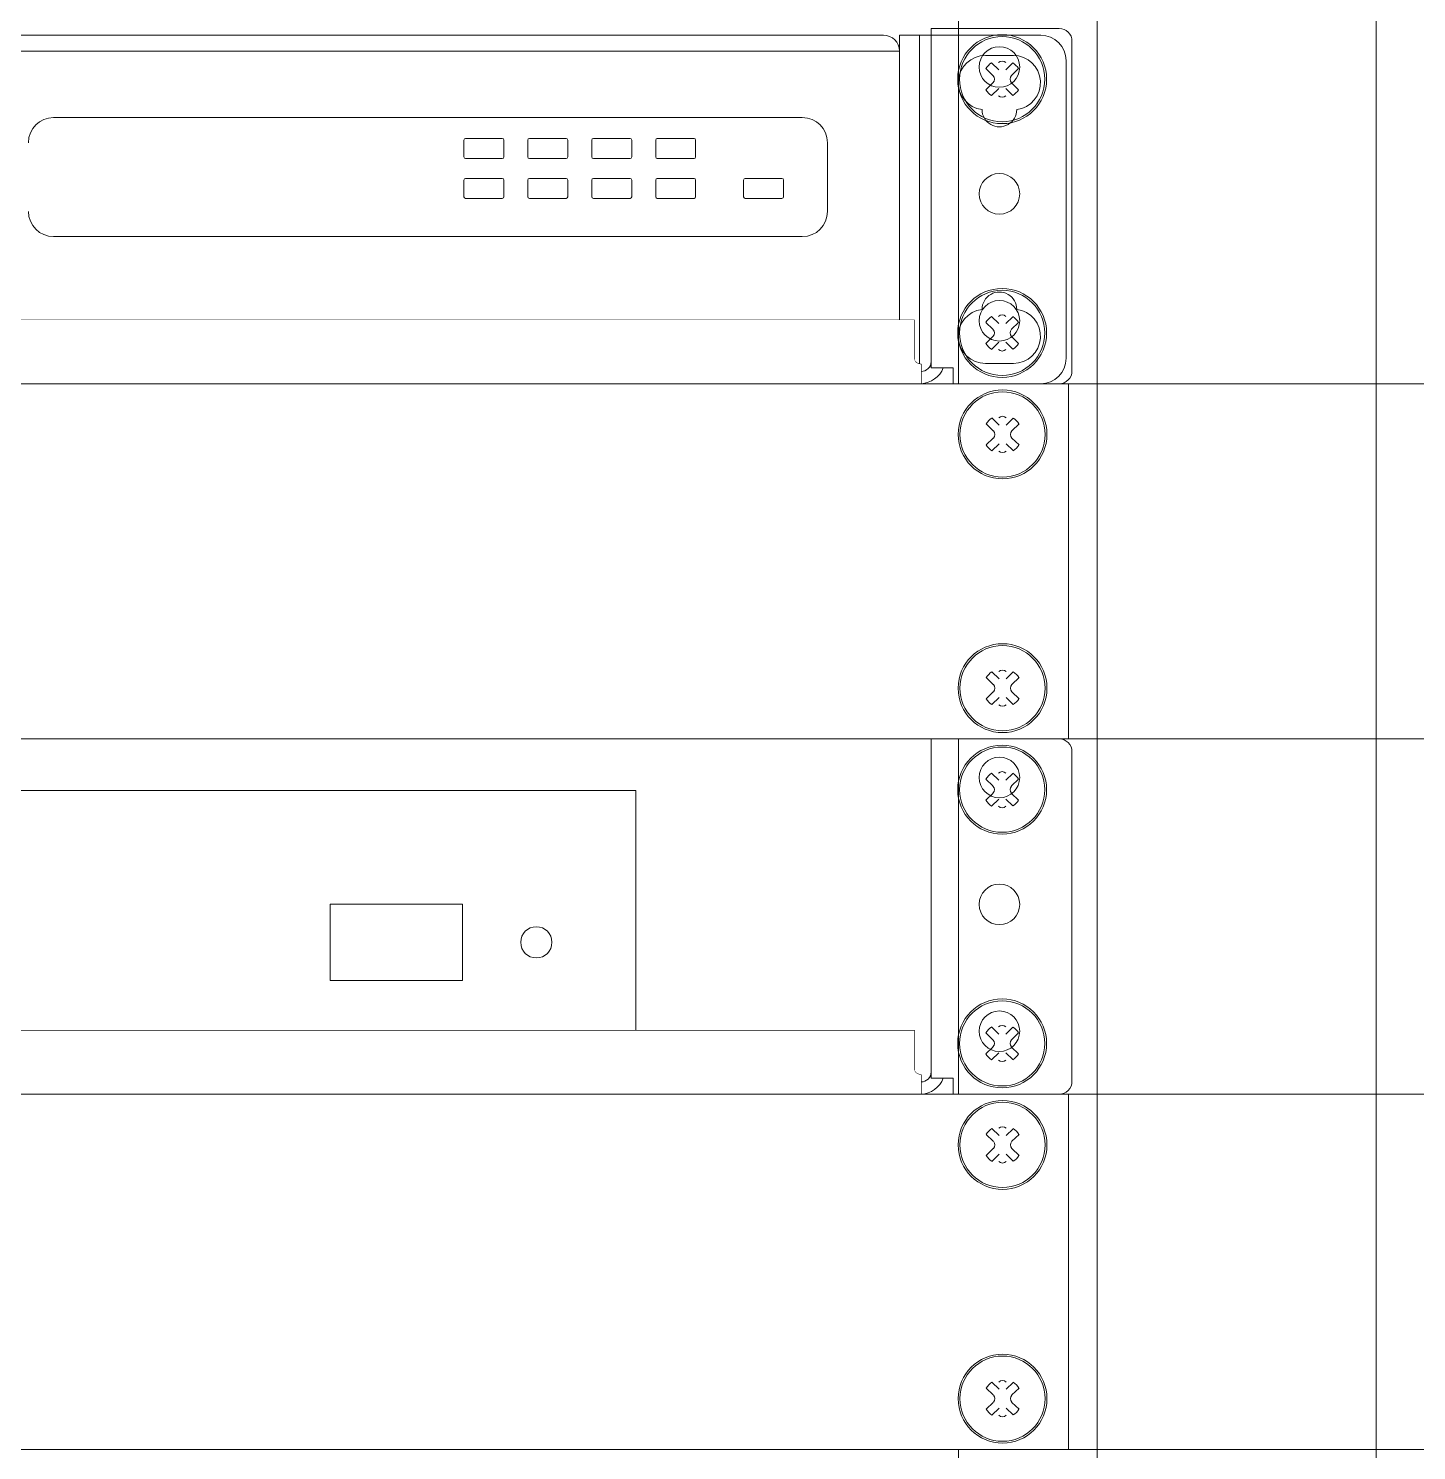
# Model space of a CAD drawing. Header units: millimetres. Extents: x -71336 to -33468, y -26189 to 22712.
# Drawn here: x -34186.6 to -34012.9, y -23369.8 to -23191.9 of the extents above; entities that cross this region are included whole.
import ezdxf

# ---------------------------------------------------------------- set-up
doc = ezdxf.new("R2010")
doc.units = ezdxf.units.MM
doc.set_wipeout_variables(frame=1)
doc.layers.add('SC - Equipment', color=7, linetype='Continuous', lineweight=13)
doc.layers.add('SC - Rack Layout - U-guides and centreline', color=5, linetype='Continuous', lineweight=13, plot=False)
doc.styles.add('ARIAL', font='arial.ttf')

# ---------------------------------------------------------------- blocks, each defined once
blk = doc.blocks.new('*U256')
at = {"layer": 'SC - Rack Layout - U-guides and centreline', "ltscale": 5}
blk.add_lwpolyline([(-300, 0), (300, 0)], dxfattribs=at)
blk = doc.blocks.new('*U257')
at = {"layer": 'SC - Rack Layout - U-guides and centreline', "color": 0, "linetype": 'ByBlock', "lineweight": -2, "transparency": 16777216}
for p in [(0, 266.7), (0, 222.25), (0, 177.8), (0, 133.35)]:
    blk.add_blockref('*U256', p, dxfattribs=at)
blk = doc.blocks.new('*U270')
at = {"layer": 'SC - Equipment'}
for p, q in [((227.076, 319.024), (227.076, 363.474)), ((244.4623, 319.024), (244.4623, 363.474)), ((279.3873, 363.474), (279.3873, 319.024)), ((227.076, 274.574), (227.076, 319.024)), ((244.4623, 274.574), (244.4623, 319.024)), ((279.3873, 319.024), (279.3873, 274.574)), ((227.076, 230.124), (227.076, 274.574)), ((244.4623, 230.124), (244.4623, 274.574)), ((279.3873, 274.574), (279.3873, 230.124)), ((227.076, 185.674), (227.076, 230.124)), ((244.4623, 185.674), (244.4623, 230.124)), ((279.3873, 230.124), (279.3873, 185.674)), ((227.076, 141.224), (227.076, 185.674)), ((244.4623, 141.224), (244.4623, 185.674)), ((279.3873, 185.674), (279.3873, 141.224))]:
    blk.add_line(p, q, dxfattribs=at)
for centre in [(232.21315, 357.124), (232.21315, 341.249), (232.21315, 325.374), (232.21315, 312.674), (232.21315, 296.799), (232.21315, 280.924), (232.21315, 268.224), (232.21315, 252.349), (232.21315, 236.474), (232.21315, 223.774), (232.21315, 207.899), (232.21315, 192.024)]:
    blk.add_circle(centre, 2.54, dxfattribs=at)
at = {"ltscale": 5, "style": 'ARIAL', "flags": 1}
blk.add_attdef('UNITS', (470.5, 46), '', height=9.73997, dxfattribs=at)
blk = doc.blocks.new('mood media mvp 195')
at = {"layer": 'SC - Equipment', "color": 250}
for p, q in [((-75.29, 125.88), (-72.8, 117.54)), ((-78.55, 115.83), (-81.04, 124.16)), ((-73.09, 117.46), (-78.26, 115.91)), ((-72.8, 117.54), (-73.09, 117.46)), ((-72.78, 116.4), (-73.09, 117.46)), ((-78.26, 115.91), (-78.55, 115.83)), ((-78.26, 115.91), (-77.95, 114.86)), ((-72.49, 116.49), (-78.24, 114.77)), ((-69.24, 105.58), (-72.49, 116.49)), ((-78.24, 114.77), (-74.98, 103.85)), ((-74.98, 103.85), (-69.23, 105.56)), ((-67.85, 101.37), (-69.24, 105.58)), ((-74.99, 103.86), (-73.72, 99.62)), ((-73.72, 99.62), (-67.85, 101.37)), ((-57.94, 74.5), (-67.85, 101.37)), ((-73.72, 99.62), (-67.3, 71.71)), ((-67.3, 71.71), (-57.94, 74.5)), ((-56.68, 70.26), (-57.94, 74.5)), ((-67.3, 71.71), (-66.04, 67.47)), ((-66.04, 67.47), (-56.68, 70.26)), ((-47.21, 38.53), (-56.68, 70.26)), ((-66.04, 67.47), (-57.22, 37.48))]:
    blk.add_line(p, q, dxfattribs=at)
at = {"layer": 'SC - Equipment', "ltscale": 5}
for p, q in [((-76, 38), (-76, 0)), ((-76, 38), (76, 38)), ((76, 38), (76, 0)), ((-76, 0), (76, 0))]:
    blk.add_line(p, q, dxfattribs=at)
blk.add_lwpolyline([(37.76, 23.79), (54.34, 23.79), (54.34, 14.21), (37.76, 14.21)], close=True, dxfattribs=at)
blk.add_circle((63.56, 19), 1.95, dxfattribs=at)
at = {"layer": 'SC - Equipment', "color": 250}
blk.add_arc((-78.05, 124.65), 3.02, 23.9228, 189.2662, dxfattribs=at)
blk = doc.blocks.new('1U RACK SHELF - RACK LAYOUT')
at = {"layer": 'SC - Equipment', "flags": 128}
for points in [[(223.67, 44.45), (223.67, 2)], [(223.67, 44.45), (239.7, 44.45)], [(241.3, 42.85), (241.3, 1.59)], [(231.39, 38.56), (230.53, 39.42)], [(232.13, 39.27), (231.24, 40.16)], [(233.88, 40.13), (233.02, 39.27)], [(234.62, 39.42), (233.73, 38.56)], [(231.39, 37.64), (230.53, 36.78)], [(234.62, 36.78), (233.73, 37.64)], [(232.13, 36.93), (231.24, 36.04)], [(233.88, 36.07), (233.02, 36.93)], [(221.58, 7.95), (-221.52, 7.95)], [(221.58, 7.95), (221.58, 3.16)], [(231.39, 6.81), (230.53, 7.67)], [(232.13, 7.52), (231.24, 8.41)], [(233.88, 8.38), (233.02, 7.52)], [(234.62, 7.67), (233.73, 6.81)], [(231.39, 5.89), (230.53, 5.03)], [(234.62, 5.03), (233.73, 5.89)], [(232.13, 5.18), (231.24, 4.29)], [(233.88, 4.32), (233.02, 5.18)], [(222.42, 0), (222.42, 2.42)], [(223.67, 2), (226.44, 2)], [(226.44, 2), (226.44, 0)], [(222.42, 0), (-222.36, 0)], [(239.7, 0), (226.44, 0)]]:
    blk.add_lwpolyline(points, dxfattribs=at)
for points in [[(241.3, 42.85, 0.414214), (239.7, 44.45)], [(221.58, 3.16, 0.106933), (221.67, 2.77)], [(222.42, 1.53, 0.414214), (223.67, 2.77)], [(222.42, 0, 0.29889), (225.19, 2)], [(239.7, 0, 0.414214), (241.3, 1.59)]]:
    blk.add_lwpolyline(points, format="xyb", dxfattribs=at)
at = {"layer": 'SC - Equipment'}
for points in [[(221.86, 2.6), (221.84, 2.61), (221.82, 2.62), (221.8, 2.64), (221.78, 2.65), (221.77, 2.67), (221.75, 2.68), (221.73, 2.7), (221.71, 2.72), (221.7, 2.73), (221.68, 2.75), (221.67, 2.77)], [(222.12, 2.48), (222.1, 2.49), (222.07, 2.5), (222.05, 2.51), (222.02, 2.51), (222, 2.52), (221.98, 2.54), (221.95, 2.55), (221.93, 2.56), (221.91, 2.57), (221.88, 2.58), (221.86, 2.6)], [(222.42, 2.42), (222.39, 2.43), (222.37, 2.43), (222.34, 2.43), (222.31, 2.44), (222.28, 2.44), (222.26, 2.45), (222.23, 2.45), (222.2, 2.46), (222.17, 2.47), (222.15, 2.47), (222.12, 2.48)]]:
    blk.add_lwpolyline(points, dxfattribs=at)
for centre, major_axis, start_param, end_param in [((232.56, 38.1), (5.56, 0), 0, 6.283185), ((232.56, 38.1), (5.33, 0), 0, 6.283185), ((232.56, 38.1), (2.44, 0), 2.143456, 2.563819), ((232.56, 39.72), (0.635, 0), 0.785399, 2.356195), ((232.56, 38.1), (2.44, 0), 0.57266, 0.993023), ((230.96, 38.1), (0.635, 0), 5.497788, 7.068584), ((234.19, 38.1), (0.635, 0), 2.356195, 3.926991), ((232.56, 38.1), (2.44, 0), 3.719366, 4.139729), ((232.56, 36.47), (0.635, 0), 3.926991, 5.497787), ((232.56, 38.1), (2.44, 0), 5.290163, 5.710525), ((232.56, 6.35), (5.56, 0), 0, 6.283185), ((232.56, 6.35), (5.33, 0), 0, 6.283185), ((232.56, 6.35), (2.44, 0), 2.143456, 2.563819), ((232.56, 7.97), (0.635, 0), 0.785399, 2.356195), ((232.56, 6.35), (2.44, 0), 0.57266, 0.993023), ((230.96, 6.35), (0.635, 0), 5.497788, 7.068584), ((234.19, 6.35), (0.635, 0), 2.356195, 3.926991), ((232.56, 6.35), (2.44, 0), 3.719366, 4.139729), ((232.56, 4.72), (0.635, 0), 3.926991, 5.497787), ((232.56, 6.35), (2.44, 0), 5.290163, 5.710525)]:
    blk.add_ellipse(centre, major_axis=major_axis, ratio=1, start_param=start_param, end_param=end_param, dxfattribs=at)
blk.add_wipeout([(-222.36, 0), (-222.36, 2.42), (-222.28, 2.43), (-222.18, 2.45), (-222.07, 2.47), (-221.97, 2.51), (-221.89, 2.54), (-221.82, 2.58), (-221.77, 2.61), (-221.71, 2.66), (-221.68, 2.68), (-221.64, 2.73), (-221.62, 2.75), (-221.61, 2.77), (-221.58, 2.84), (-221.56, 2.91), (-221.54, 2.99), (-221.53, 3.07), (-221.52, 3.15), (-221.52, 3.32), (-221.52, 7.95), (221.58, 7.95), (221.58, 3.16), (221.59, 3.08), (221.59, 3.03), (221.6, 2.98), (221.61, 2.93), (221.63, 2.87), (221.64, 2.84), (221.65, 2.81), (221.66, 2.79), (221.67, 2.77), (221.73, 2.7), (221.77, 2.67), (221.82, 2.62), (221.89, 2.58), (221.98, 2.54), (222.06, 2.5), (222.15, 2.47), (222.28, 2.44), (222.38, 2.43), (222.42, 2.42), (222.42, 0)])
blk = doc.blocks.new('1U BLANK PANEL - RACK LAYOUT')
blk.add_wipeout([(-241.3, 44.45), (241.3, 44.45), (241.3, 0), (-241.3, 0)])
at = {"layer": 'SC - Equipment'}
for p, q in [((-241.3, 44.45), (241.3, 44.45)), ((241.3, 44.45), (241.3, 0)), ((231.89, 38.56), (231.03, 39.42)), ((232.63, 39.27), (231.74, 40.16)), ((234.38, 40.13), (233.52, 39.27)), ((235.12, 39.42), (234.23, 38.56)), ((231.89, 37.64), (231.03, 36.78)), ((235.12, 36.78), (234.23, 37.64)), ((232.63, 36.93), (231.74, 36.04)), ((234.38, 36.07), (233.52, 36.93)), ((231.89, 6.81), (231.03, 7.67)), ((232.63, 7.52), (231.74, 8.41)), ((234.38, 8.38), (233.52, 7.52)), ((235.12, 7.67), (234.23, 6.81)), ((231.89, 5.89), (231.03, 5.03)), ((235.12, 5.03), (234.23, 5.89)), ((232.63, 5.18), (231.74, 4.29)), ((234.38, 4.32), (233.52, 5.18)), ((241.3, 0), (-241.3, 0))]:
    blk.add_line(p, q, dxfattribs=at)
for centre, major_axis, start_param, end_param in [((233.06, 38.1), (5.56, 0), 0, 6.283185), ((233.06, 38.1), (5.33, 0), 0, 6.283185), ((233.06, 38.1), (2.44, 0), 2.143456, 2.563819), ((233.06, 39.73), (0.635, 0), 0.785399, 2.356195), ((233.06, 38.1), (2.44, 0), 0.57266, 0.993023), ((231.46, 38.1), (0.635, 0), 5.497788, 7.068584), ((234.69, 38.1), (0.635, 0), 2.356195, 3.926991), ((233.06, 38.1), (2.44, 0), 3.719366, 4.139729), ((233.06, 36.47), (0.635, 0), 3.926991, 5.497787), ((233.06, 38.1), (2.44, 0), 5.290163, 5.710525), ((233.06, 6.35), (5.56, 0), 0, 6.283185), ((233.06, 6.35), (5.33, 0), 0, 6.283185), ((233.06, 6.35), (2.44, 0), 2.143456, 2.563819), ((233.06, 7.98), (0.635, 0), 0.785399, 2.356195), ((233.06, 6.35), (2.44, 0), 0.57266, 0.993023), ((231.46, 6.35), (0.635, 0), 5.497788, 7.068584), ((234.69, 6.35), (0.635, 0), 2.356195, 3.926991), ((233.06, 6.35), (2.44, 0), 3.719366, 4.139729), ((233.06, 4.72), (0.635, 0), 3.926991, 5.497787), ((233.06, 6.35), (2.44, 0), 5.290163, 5.710525)]:
    blk.add_ellipse(centre, major_axis=major_axis, ratio=1, start_param=start_param, end_param=end_param, dxfattribs=at)
blk = doc.blocks.new('*U281')
blk.add_blockref('1U BLANK PANEL - RACK LAYOUT', (0, -44.45))

msp = doc.modelspace()

# ---------------------------------------------------------------- linework, layer by layer
at = {"layer": 'SC - Equipment'}
for p, q in [((-34295.642, -23192.74), (-34079.604, -23192.74)), ((-34077.604, -23192.74), (-34059.917, -23192.74)), ((-34077.604, -23194.74), (-34077.604, -23192.74)), ((-34075.104, -23236.34), (-34075.104, -23192.74)), ((-34297.642, -23194.74), (-34077.604, -23194.74)), ((-34077.604, -23234.34), (-34077.604, -23194.74)), ((-34063.342, -23195.265), (-34066.842, -23195.265)), ((-34056.742, -23195.915), (-34056.742, -23233.165)), ((-34089.754, -23203.04), (-34183.454, -23203.04)), ((-34127.304, -23205.66), (-34131.904, -23205.66)), ((-34119.304, -23205.66), (-34123.904, -23205.66)), ((-34111.304, -23205.66), (-34115.904, -23205.66)), ((-34103.304, -23205.66), (-34107.904, -23205.66)), ((-34132.104, -23205.86), (-34132.104, -23207.96)), ((-34127.104, -23207.96), (-34127.104, -23205.86)), ((-34124.104, -23205.86), (-34124.104, -23207.96)), ((-34119.104, -23207.96), (-34119.104, -23205.86)), ((-34116.104, -23205.86), (-34116.104, -23207.96)), ((-34111.104, -23207.96), (-34111.104, -23205.86)), ((-34108.104, -23205.86), (-34108.104, -23207.96)), ((-34103.104, -23207.96), (-34103.104, -23205.86)), ((-34086.604, -23214.79), (-34086.604, -23206.19)), ((-34131.904, -23208.16), (-34127.304, -23208.16)), ((-34123.904, -23208.16), (-34119.304, -23208.16)), ((-34115.904, -23208.16), (-34111.304, -23208.16)), ((-34107.904, -23208.16), (-34103.304, -23208.16)), ((-34132.104, -23210.86), (-34132.104, -23212.96)), ((-34127.304, -23210.66), (-34131.904, -23210.66)), ((-34127.104, -23212.96), (-34127.104, -23210.86)), ((-34124.104, -23210.86), (-34124.104, -23212.96)), ((-34119.304, -23210.66), (-34123.904, -23210.66)), ((-34119.104, -23212.96), (-34119.104, -23210.86)), ((-34116.104, -23210.86), (-34116.104, -23212.96)), ((-34111.304, -23210.66), (-34115.904, -23210.66)), ((-34111.104, -23212.96), (-34111.104, -23210.86)), ((-34108.104, -23210.86), (-34108.104, -23212.96)), ((-34103.304, -23210.66), (-34107.904, -23210.66)), ((-34103.104, -23212.96), (-34103.104, -23210.86)), ((-34097.104, -23210.86), (-34097.104, -23212.96)), ((-34092.304, -23210.66), (-34096.904, -23210.66)), ((-34092.104, -23212.96), (-34092.104, -23210.86)), ((-34131.904, -23213.16), (-34127.304, -23213.16)), ((-34123.904, -23213.16), (-34119.304, -23213.16)), ((-34115.904, -23213.16), (-34111.304, -23213.16)), ((-34107.904, -23213.16), (-34103.304, -23213.16)), ((-34096.904, -23213.16), (-34092.304, -23213.16)), ((-34183.454, -23217.94), (-34089.754, -23217.94)), ((-34066.842, -23233.815), (-34063.342, -23233.815)), ((-34077.604, -23234.34), (-34297.642, -23234.34)), ((-34077.604, -23236.34), (-34077.604, -23234.34)), ((-34079.604, -23236.34), (-34295.642, -23236.34)), ((-34059.917, -23236.34), (-34077.604, -23236.34))]:
    msp.add_line(p, q, dxfattribs=at)
for centre, radius, start, end in [((-34079.604, -23194.74), 2, 0, 90), ((-34059.917, -23195.915), 3.175, 0, 90), ((-34066.842, -23198.665), 3.4, 90, 262.90417), ((-34063.342, -23198.665), 3.4, 277.09583, 90), ((-34065.092, -23202.04), 2.17, 179.97252, 0.02748), ((-34183.454, -23206.19), 3.15, 90, 180), ((-34089.754, -23206.19), 3.15, 0, 90), ((-34131.904, -23205.86), 0.2, 90, 180), ((-34127.304, -23205.86), 0.2, 0, 90), ((-34123.904, -23205.86), 0.2, 90, 180), ((-34119.304, -23205.86), 0.2, 0, 90), ((-34115.904, -23205.86), 0.2, 90, 180), ((-34111.304, -23205.86), 0.2, 0, 90), ((-34107.904, -23205.86), 0.2, 90, 180), ((-34103.304, -23205.86), 0.2, 0, 90), ((-34131.904, -23207.96), 0.2, 180, 270), ((-34127.304, -23207.96), 0.2, 270, 0), ((-34123.904, -23207.96), 0.2, 180, 270), ((-34119.304, -23207.96), 0.2, 270, 0), ((-34115.904, -23207.96), 0.2, 180, 270), ((-34111.304, -23207.96), 0.2, 270, 0), ((-34107.904, -23207.96), 0.2, 180, 270), ((-34103.304, -23207.96), 0.2, 270, 0), ((-34131.904, -23210.86), 0.2, 90, 180), ((-34127.304, -23210.86), 0.2, 0, 90), ((-34123.904, -23210.86), 0.2, 90, 180), ((-34119.304, -23210.86), 0.2, 0, 90), ((-34115.904, -23210.86), 0.2, 90, 180), ((-34111.304, -23210.86), 0.2, 0, 90), ((-34107.904, -23210.86), 0.2, 90, 180), ((-34103.304, -23210.86), 0.2, 0, 90), ((-34096.904, -23210.86), 0.2, 90, 180), ((-34092.304, -23210.86), 0.2, 0, 90), ((-34131.904, -23212.96), 0.2, 180, 270), ((-34127.304, -23212.96), 0.2, 270, 0), ((-34123.904, -23212.96), 0.2, 180, 270), ((-34119.304, -23212.96), 0.2, 270, 0), ((-34115.904, -23212.96), 0.2, 180, 270), ((-34111.304, -23212.96), 0.2, 270, 0), ((-34107.904, -23212.96), 0.2, 180, 270), ((-34103.304, -23212.96), 0.2, 270, 0), ((-34096.904, -23212.96), 0.2, 180, 270), ((-34092.304, -23212.96), 0.2, 270, 0), ((-34183.454, -23214.79), 3.15, 180, 270), ((-34089.754, -23214.79), 3.15, 270, 0), ((-34065.092, -23227.04), 2.17, 359.97252, 180.02748), ((-34066.842, -23230.415), 3.4, 97.09583, 270), ((-34063.342, -23230.415), 3.4, 270, 82.90417), ((-34059.917, -23233.165), 3.175, 270, 0), ((-34079.604, -23234.34), 2, 270, 0)]:
    msp.add_arc(centre, radius, start, end, dxfattribs=at)

# ---------------------------------------------------------------- block references
msp.add_blockref('mood media mvp 195', (-34186.602, -23325.24))
msp.add_blockref('*U270', (-34297.305, -23553.84), dxfattribs=at)
at = {"layer": 'SC - Rack Layout - U-guides and centreline'}
msp.add_blockref('*U257', (-34297.756, -23503.04), dxfattribs=at)

# ---------------------------------------------------------------- next in the draw order: block references
msp.add_blockref('1U RACK SHELF - RACK LAYOUT', (-34297.305, -23236.338))

# ---------------------------------------------------------------- next in the draw order: block references
at = {"layer": 'SC - Equipment'}
msp.add_blockref('*U281', (-34297.756, -23236.34), dxfattribs=at)

# ---------------------------------------------------------------- next in the draw order: block references
msp.add_blockref('1U RACK SHELF - RACK LAYOUT', (-34297.305, -23325.238))

# ---------------------------------------------------------------- next in the draw order: block references
msp.add_blockref('*U281', (-34297.756, -23325.24), dxfattribs=at)

doc.saveas('drawing.dxf')
